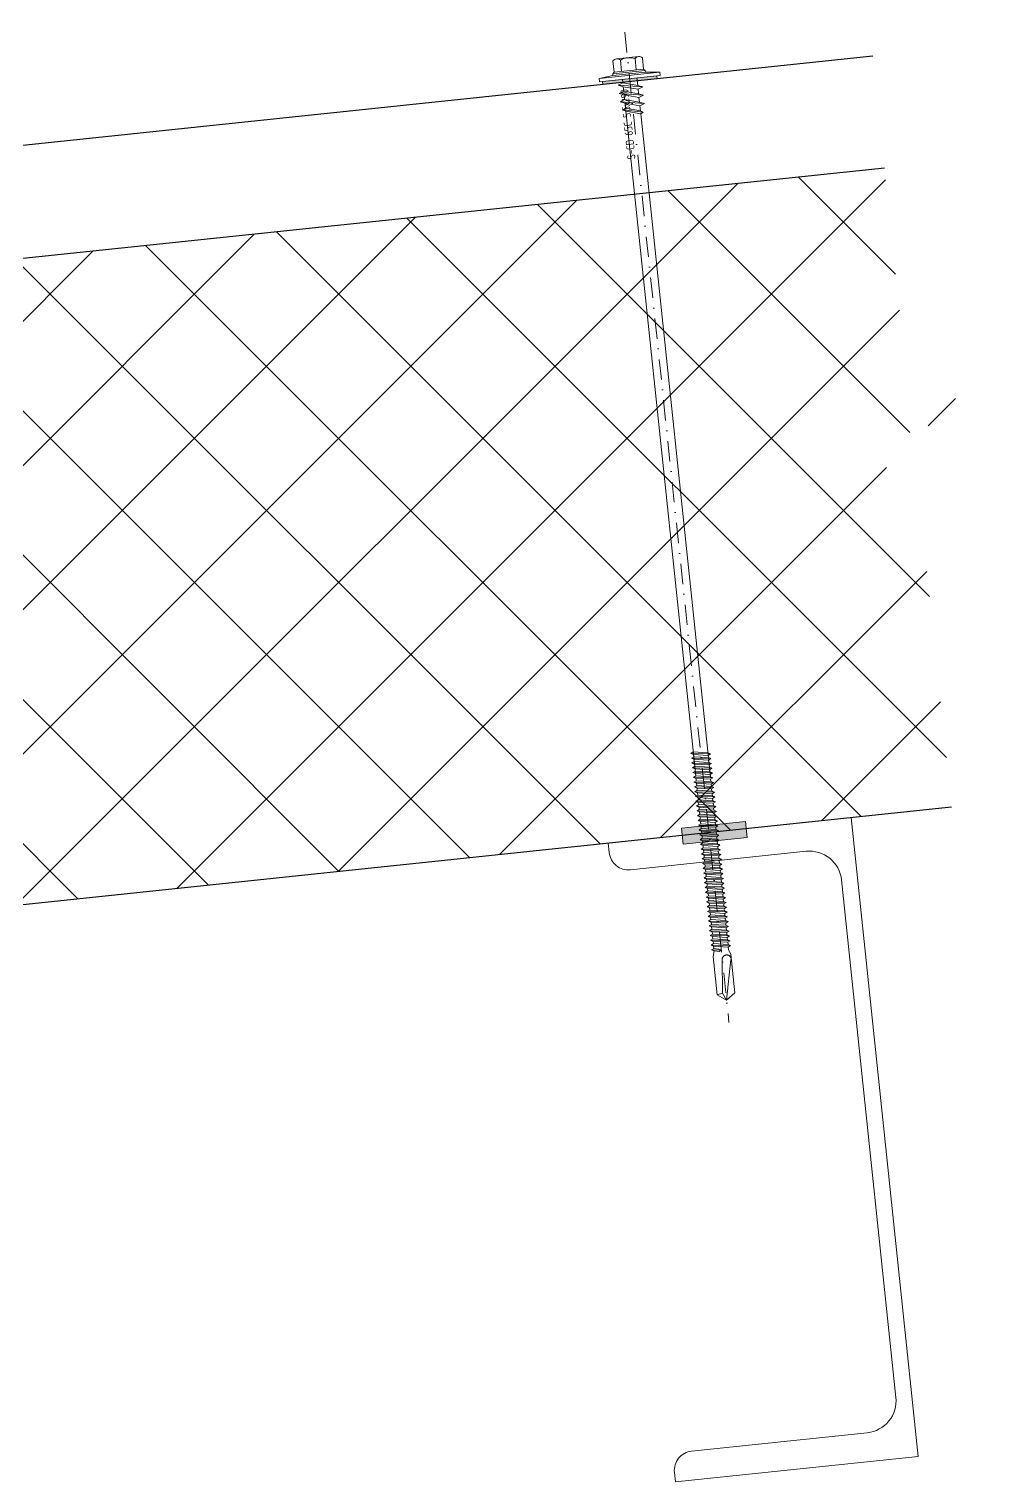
# Model space of a CAD drawing. Header units: millimetres. Extents: x -351329 to 406471, y -253833 to 111767.
# Drawn here: x -233454.6 to -233155.5, y -188642.2 to -188189.8 of the extents above; entities that cross this region are included whole.
import ezdxf

# ---------------------------------------------------------------- set-up
doc = ezdxf.new("R2010")
doc.units = ezdxf.units.MM
doc.linetypes.add('DASHDOT', pattern=[25.4, 12.7, -6.35, 0, -6.35])
for name, color, linetype, lineweight in [('_Саморез', 12, 'Continuous', 9), ('_Сендвичи', 230, 'Continuous', 30), ('выноска', 7, 'Continuous', 13), ('тонкие', 221, 'Continuous', 13)]:
    doc.layers.add(name, color=color, linetype=linetype, lineweight=lineweight)
doc.styles.add('GOST 2.304', font='CS_Gost2304.shx')
doc.dimstyles.new('SPDS', dxfattribs={"dimscale": 100, "dimtxt": 2.5, "dimasz": 2.5, "dimexe": 1.25, "dimexo": 0.625, "dimtad": 1, "dimdec": 0, "dimrnd": 0.001, "dimtxsty": 'GOST 2.304', "dimblk": 'OBLIQUE', "dimcen": 2.5, "dimdle": 2, "dimadec": 0, "dimazin": 2, "dimtfac": 0.75, "dimtdec": 0, "dimtmove": 1, "dimatfit": 3, "dimfxl": 1, "dimtolj": 1, "dimarcsym": 0})

# ---------------------------------------------------------------- blocks, each defined once
blk = doc.blocks.new('*D882')
at = {"layer": 'Defpoints', "color": 0, "transparency": 16777216}
for p in [(0, 2.5), (0, -287.5), (0, -287.5)]:
    blk.add_point(p, dxfattribs=at)
at = {"layer": 'Defpoints', "color": 0, "transparency": 16777216, "insert": (-2.04, -13.1), "char_height": 2.5, "attachment_point": 5, "rotation": 90, "style": 'GOST 2.304'}
blk.add_mtext('\\A1;S-CD 65C 5.5х290', dxfattribs=at)
blk = doc.blocks.new('_Oblique')
at = {"layer": 'выноска', "color": 0, "lineweight": -2}
blk.add_line((-0.5, -0.5), (0.5, 0.5), dxfattribs=at)
blk = doc.blocks.new('*U881')
at = {"layer": '_Саморез'}
h = blk.add_hatch(color=256, dxfattribs=at)
h.paths.add_polyline_path([(8.5, 0), (8.5, 1), (0, 1), (0, 0)])
h.paths.add_polyline_path([(-8.5, 1), (-8.5, 0), (0, 0), (0, 1)])
for p, q in [((3.75, -2), (-3.75, -0.7)), ((3.75, -4.6), (-3.75, -3.3)), ((3.75, -7.2), (-3.75, -5.9)), ((3.05, -9.8), (-3.05, -8.5)), ((3, -210.7), (-3, -209.95)), ((3, -212.2), (-3, -211.45)), ((3, -213.7), (-3, -212.95)), ((3, -215.2), (-3, -214.45)), ((3, -216.7), (-3, -215.95)), ((3, -218.2), (-3, -217.45)), ((3, -219.7), (-3, -218.95)), ((3, -221.2), (-3, -220.45)), ((3, -222.7), (-3, -221.95)), ((3, -224.2), (-3, -223.45)), ((3, -225.7), (-3, -224.95)), ((3, -227.2), (-3, -226.45)), ((3, -228.7), (-3, -227.95)), ((3, -230.2), (-3, -229.45)), ((3, -231.7), (-3, -230.95)), ((3, -233.2), (-3, -232.45)), ((3, -234.7), (-3, -233.95)), ((3, -236.2), (-3, -235.45)), ((3, -237.7), (-3, -236.95)), ((3, -239.2), (-3, -238.45)), ((3, -240.7), (-3, -239.95)), ((3, -242.2), (-3, -241.45)), ((3, -243.7), (-3, -242.95)), ((3, -245.2), (-3, -244.45)), ((3, -246.7), (-3, -245.95)), ((3, -248.2), (-3, -247.45)), ((3, -249.7), (-3, -248.95)), ((3, -251.2), (-3, -250.45)), ((3, -252.7), (-3, -251.95)), ((3, -254.2), (-3, -253.45)), ((3, -255.7), (-3, -254.95)), ((3, -257.2), (-3, -256.45)), ((3, -258.7), (-3, -257.95)), ((3, -260.2), (-3, -259.45)), ((3, -261.7), (-3, -260.95)), ((3, -263.2), (-3, -262.45)), ((3, -264.7), (-3, -263.95)), ((3, -266.2), (-3, -265.45)), ((3, -267.7), (-3, -266.95)), ((3, -269.2), (-3, -268.45)), ((3, -270.7), (-3, -269.95)), ((0, -271.825), (-3, -271.45))]:
    blk.add_line(p, q, dxfattribs=at)
at = {"layer": '_Саморез', "linetype": 'DASHDOT', "ltscale": 0.5}
blk.add_lwpolyline([(0, 15.5), (0, -294.5)], dxfattribs=at)
at = {"layer": '_Саморез'}
for points in [[(-4.6, 3.5), (-4.6, 7)], [(-3.45, 7.5), (3.45, 7.5)], [(-2.3, 3.5), (-2.3, 7)], [(2.3, 3.5), (2.3, 7)], [(4.6, 7), (4.6, 3.5)], [(9.5, 2), (5.1, 2.5), (-5.1, 2.5), (-9.5, 2), (9.5, 2)], [(9.5, 1), (-9.5, 1), (-9.5, 2), (9.5, 2), (9.5, 1)], [(5.1, 3), (4.6, 3.5), (-4.6, 3.5), (-5.1, 3), (5.1, 3)], [(5.1, 2.5), (5.1, 3), (-5.1, 3), (-5.1, 2.5), (5.1, 2.5)], [(-2.25, 1), (-2.25, -0.1)], [(2.25, 1), (2.25, -1.4)], [(-2.25, -1.3), (-2.25, -2.7)], [(-2.25, -3.9), (-2.25, -5.3)], [(2.25, -2.6), (2.25, -4)], [(-2.25, -6.5), (-2.25, -8)], [(-2.25, -9), (-2.25, -217.05)], [(2.25, -5.2), (2.25, -6.6)], [(2.25, -7.8), (2.25, -9.3)], [(2.25, -10.3), (2.25, -217.8)], [(-2.25, -210.35), (-2.25, -211.05)], [(-2.25, -211.85), (-2.25, -212.55)], [(2.25, -211.1), (2.25, -211.8)], [(-2.25, -213.35), (-2.25, -214.05)], [(-2.25, -214.85), (-2.25, -215.55)], [(-2.25, -216.35), (-2.25, -217.05)], [(2.25, -212.6), (2.25, -213.3)], [(2.25, -214.1), (2.25, -214.8)], [(2.25, -215.6), (2.25, -216.3)], [(2.25, -217.1), (2.25, -217.8)], [(-2.25, -217.85), (-2.25, -218.55)], [(-2.25, -219.35), (-2.25, -220.05)], [(-2.25, -220.85), (-2.25, -221.55)], [(2.25, -218.6), (2.25, -219.3)], [(2.25, -220.1), (2.25, -220.8)], [(2.25, -221.6), (2.25, -222.3)], [(-2.25, -222.35), (-2.25, -223.05)], [(-2.25, -223.85), (-2.25, -224.55)], [(-2.25, -225.35), (-2.25, -226.05)], [(2.25, -223.1), (2.25, -223.8)], [(2.25, -224.6), (2.25, -225.3)], [(2.25, -226.1), (2.25, -226.8)], [(-2.25, -226.85), (-2.25, -227.55)], [(-2.25, -228.35), (-2.25, -229.05)], [(-2.25, -229.85), (-2.25, -230.55)], [(2.25, -227.6), (2.25, -228.3)], [(2.25, -229.1), (2.25, -229.8)], [(2.25, -230.6), (2.25, -231.3)], [(-2.25, -231.35), (-2.25, -232.05)], [(-2.25, -232.85), (-2.25, -233.55)], [(-2.25, -234.35), (-2.25, -235.05)], [(2.25, -232.1), (2.25, -232.8)], [(2.25, -233.6), (2.25, -234.3)], [(2.25, -235.1), (2.25, -235.8)], [(-2.25, -235.85), (-2.25, -236.55)], [(-2.25, -237.35), (-2.25, -238.05)], [(-2.25, -238.85), (-2.25, -239.55)], [(2.25, -236.6), (2.25, -237.3)], [(2.25, -238.1), (2.25, -238.8)], [(2.25, -239.6), (2.25, -240.3)], [(-2.25, -240.35), (-2.25, -241.05)], [(-2.25, -241.85), (-2.25, -242.55)], [(-2.25, -243.35), (-2.25, -244.05)], [(2.25, -241.1), (2.25, -241.8)], [(2.25, -242.6), (2.25, -243.3)], [(2.25, -244.1), (2.25, -244.8)], [(-2.25, -244.85), (-2.25, -245.55)], [(-2.25, -246.35), (-2.25, -247.05)], [(-2.25, -247.85), (-2.25, -248.55)], [(2.25, -245.6), (2.25, -246.3)], [(2.25, -247.1), (2.25, -247.8)], [(2.25, -248.6), (2.25, -249.3)], [(-2.25, -249.35), (-2.25, -250.05)], [(-2.25, -250.85), (-2.25, -251.55)], [(-2.25, -252.35), (-2.25, -253.05)], [(2.25, -250.1), (2.25, -250.8)], [(2.25, -251.6), (2.25, -252.3)], [(2.25, -253.1), (2.25, -253.8)], [(-2.25, -253.85), (-2.25, -254.55)], [(-2.25, -255.35), (-2.25, -256.05)], [(-2.25, -256.85), (-2.25, -257.55)], [(2.25, -254.6), (2.25, -255.3)], [(2.25, -256.1), (2.25, -256.8)], [(2.25, -257.6), (2.25, -258.3)], [(-2.25, -258.35), (-2.25, -259.05)], [(-2.25, -259.85), (-2.25, -260.55)], [(-2.25, -261.35), (-2.25, -262.05)], [(2.25, -259.1), (2.25, -259.8)], [(2.25, -260.6), (2.25, -261.3)], [(2.25, -262.1), (2.25, -262.8)], [(-2.25, -262.85), (-2.25, -263.55)], [(-2.25, -264.35), (-2.25, -265.05)], [(-2.25, -265.85), (-2.25, -266.55)], [(2.25, -263.6), (2.25, -264.3)], [(2.25, -265.1), (2.25, -265.8)], [(2.25, -266.6), (2.25, -267.3)], [(-2.25, -267.35), (-2.25, -268.05)], [(-2.25, -268.85), (-2.25, -269.55)], [(-2.25, -270.35), (-2.25, -271.05)], [(2.25, -268.1), (2.25, -268.8)], [(2.25, -269.6), (2.25, -270.3)], [(2.25, -271.1), (2.25, -271.85)], [(-2.75, -273.5), (-2.25, -271.85)], [(2.75, -273.5), (2.25, -271.85)], [(0, -287.5), (-2.75, -285.5)], [(0, -287.5), (2.75, -285.5)]]:
    blk.add_lwpolyline(points, dxfattribs=at)
for points in [[(8.5, 0), (-8.5, 0), (-8.5, 1), (8.5, 1)], [(-2.25, -0.1), (2.25, -1.4), (3.75, -2), (2.25, -2.6), (-2.25, -1.3), (-3.75, -0.7)], [(-2.25, -2.7), (2.25, -4), (3.75, -4.6), (2.25, -5.2), (-2.25, -3.9), (-3.75, -3.3)], [(-2.25, -5.3), (2.25, -6.6), (3.75, -7.2), (2.25, -7.8), (-2.25, -6.5), (-3.75, -5.9)], [(-2.25, -8), (2.25, -9.3), (3.05, -9.8), (2.25, -10.3), (-2.25, -9), (-3.05, -8.5)], [(-2.25, -209.55), (2.25, -210.3), (3, -210.7), (2.25, -211.1), (-2.25, -210.35), (-3, -209.95)], [(-2.25, -211.05), (2.25, -211.8), (3, -212.2), (2.25, -212.6), (-2.25, -211.85), (-3, -211.45)], [(-2.25, -212.55), (2.25, -213.3), (3, -213.7), (2.25, -214.1), (-2.25, -213.35), (-3, -212.95)], [(-2.25, -214.05), (2.25, -214.8), (3, -215.2), (2.25, -215.6), (-2.25, -214.85), (-3, -214.45)], [(-2.25, -215.55), (2.25, -216.3), (3, -216.7), (2.25, -217.1), (-2.25, -216.35), (-3, -215.95)], [(-2.25, -217.05), (2.25, -217.8), (3, -218.2), (2.25, -218.6), (-2.25, -217.85), (-3, -217.45)], [(-2.25, -218.55), (2.25, -219.3), (3, -219.7), (2.25, -220.1), (-2.25, -219.35), (-3, -218.95)], [(-2.25, -220.05), (2.25, -220.8), (3, -221.2), (2.25, -221.6), (-2.25, -220.85), (-3, -220.45)], [(-2.25, -221.55), (2.25, -222.3), (3, -222.7), (2.25, -223.1), (-2.25, -222.35), (-3, -221.95)], [(-2.25, -223.05), (2.25, -223.8), (3, -224.2), (2.25, -224.6), (-2.25, -223.85), (-3, -223.45)], [(-2.25, -224.55), (2.25, -225.3), (3, -225.7), (2.25, -226.1), (-2.25, -225.35), (-3, -224.95)], [(-2.25, -226.05), (2.25, -226.8), (3, -227.2), (2.25, -227.6), (-2.25, -226.85), (-3, -226.45)], [(-2.25, -227.55), (2.25, -228.3), (3, -228.7), (2.25, -229.1), (-2.25, -228.35), (-3, -227.95)], [(-2.25, -229.05), (2.25, -229.8), (3, -230.2), (2.25, -230.6), (-2.25, -229.85), (-3, -229.45)], [(-2.25, -230.55), (2.25, -231.3), (3, -231.7), (2.25, -232.1), (-2.25, -231.35), (-3, -230.95)], [(-2.25, -232.05), (2.25, -232.8), (3, -233.2), (2.25, -233.6), (-2.25, -232.85), (-3, -232.45)], [(-2.25, -233.55), (2.25, -234.3), (3, -234.7), (2.25, -235.1), (-2.25, -234.35), (-3, -233.95)], [(-2.25, -235.05), (2.25, -235.8), (3, -236.2), (2.25, -236.6), (-2.25, -235.85), (-3, -235.45)], [(-2.25, -236.55), (2.25, -237.3), (3, -237.7), (2.25, -238.1), (-2.25, -237.35), (-3, -236.95)], [(-2.25, -238.05), (2.25, -238.8), (3, -239.2), (2.25, -239.6), (-2.25, -238.85), (-3, -238.45)], [(-2.25, -239.55), (2.25, -240.3), (3, -240.7), (2.25, -241.1), (-2.25, -240.35), (-3, -239.95)], [(-2.25, -241.05), (2.25, -241.8), (3, -242.2), (2.25, -242.6), (-2.25, -241.85), (-3, -241.45)], [(-2.25, -242.55), (2.25, -243.3), (3, -243.7), (2.25, -244.1), (-2.25, -243.35), (-3, -242.95)], [(-2.25, -244.05), (2.25, -244.8), (3, -245.2), (2.25, -245.6), (-2.25, -244.85), (-3, -244.45)], [(-2.25, -245.55), (2.25, -246.3), (3, -246.7), (2.25, -247.1), (-2.25, -246.35), (-3, -245.95)], [(-2.25, -247.05), (2.25, -247.8), (3, -248.2), (2.25, -248.6), (-2.25, -247.85), (-3, -247.45)], [(-2.25, -248.55), (2.25, -249.3), (3, -249.7), (2.25, -250.1), (-2.25, -249.35), (-3, -248.95)], [(-2.25, -250.05), (2.25, -250.8), (3, -251.2), (2.25, -251.6), (-2.25, -250.85), (-3, -250.45)], [(-2.25, -251.55), (2.25, -252.3), (3, -252.7), (2.25, -253.1), (-2.25, -252.35), (-3, -251.95)], [(-2.25, -253.05), (2.25, -253.8), (3, -254.2), (2.25, -254.6), (-2.25, -253.85), (-3, -253.45)], [(-2.25, -254.55), (2.25, -255.3), (3, -255.7), (2.25, -256.1), (-2.25, -255.35), (-3, -254.95)], [(-2.25, -256.05), (2.25, -256.8), (3, -257.2), (2.25, -257.6), (-2.25, -256.85), (-3, -256.45)], [(-2.25, -257.55), (2.25, -258.3), (3, -258.7), (2.25, -259.1), (-2.25, -258.35), (-3, -257.95)], [(-2.25, -259.05), (2.25, -259.8), (3, -260.2), (2.25, -260.6), (-2.25, -259.85), (-3, -259.45)], [(-2.25, -260.55), (2.25, -261.3), (3, -261.7), (2.25, -262.1), (-2.25, -261.35), (-3, -260.95)], [(-2.25, -262.05), (2.25, -262.8), (3, -263.2), (2.25, -263.6), (-2.25, -262.85), (-3, -262.45)], [(-2.25, -263.55), (2.25, -264.3), (3, -264.7), (2.25, -265.1), (-2.25, -264.35), (-3, -263.95)], [(-2.25, -265.05), (2.25, -265.8), (3, -266.2), (2.25, -266.6), (-2.25, -265.85), (-3, -265.45)], [(-2.25, -266.55), (2.25, -267.3), (3, -267.7), (2.25, -268.1), (-2.25, -267.35), (-3, -266.95)], [(-2.25, -268.05), (2.25, -268.8), (3, -269.2), (2.25, -269.6), (-2.25, -268.85), (-3, -268.45)], [(-2.25, -269.55), (2.25, -270.3), (3, -270.7), (2.25, -271.1), (-2.25, -270.35), (-3, -269.95)], [(-2.25, -271.05), (-0.75, -271.425), (0, -271.825), (-0.75, -272.225), (-2.25, -271.85), (-3, -271.45)]]:
    blk.add_lwpolyline(points, close=True, dxfattribs=at)
at = {"layer": '_Саморез', "linetype": 'DASHDOT'}
for points in [[(-2.75, -285.5), (-2.75, -273.5)], [(-1, -285.2), (0, -274.5)], [(0, -287.5), (2.75, -274.5)], [(2.75, -285.5), (2.75, -273.5)], [(-2.75, -285.5), (-1, -285.2)], [(-1, -285.2), (0, -287.5)]]:
    blk.add_lwpolyline(points, dxfattribs=at)
at = {"layer": '_Саморез'}
for centre, radius, start, end in [((-3.45, 5.927), 1.573, 43.00287, 136.99713), ((0, 1.96), 5.54, 65.47045, 114.52955), ((3.45, 5.927), 1.573, 43.00287, 136.99713)]:
    blk.add_arc(centre, radius, start, end, dxfattribs=at)
at = {"layer": '_Саморез', "linetype": 'DASHDOT'}
blk.add_arc((1.375, -274.945), 1.445, 17.94525, 162.05475, dxfattribs=at)
at = {"layer": 'Defpoints', "color": 1}
dim = blk.add_linear_dim(base=(0, -287.5), p1=(0, 2.5), p2=(0, -287.5), angle=270, text='S-CD 65C 5.5х<>', dimstyle='SPDS', override={"dimscale": 1, "dimdec": 2, "dimlfac": 1, "dimtxsty": 'GOST 2.304', "dimse1": 1, "dimse2": 1, "dimsd1": 1, "dimsd2": 1, "dimtdec": 2, "dimtolj": 1}, dxfattribs=at)
dim.commit()
dim.dimension.update_dxf_attribs({"geometry": '*D882', "text_midpoint": (0, -13.1), "dimtype": 160})

msp = doc.modelspace()

# ---------------------------------------------------------------- hatches: boundary and pattern name
at = {"layer": 'тонкие', "ltscale": 10}
h = msp.add_hatch(dxfattribs=at)
h.set_pattern_fill('ANSI37', color=256, scale=10, angle=-90)
h.set_pattern_definition([(315, (-258121.34, -156953.726), (22.45064, 22.45064), []), (45, (-258121.34, -156953.726), (-22.45064, 22.45064), [])])
h.paths.add_polyline_path([(-233893.53, -188307.24), (-233872.62, -188506.14), (-233167.46, -188432.02), (-233178.44, -188327.6), (-233203.95, -188324), (-233155.53, -188306.34), (-233181.05, -188302.74), (-233188.37, -188233.12)])
h = msp.add_hatch(color=256, dxfattribs=at)
h.dxf.hatch_style = 1
h.paths.add_polyline_path([(-233251.49, -188438.6), (-233250.97, -188443.57), (-233231.07, -188441.48), (-233231.6, -188436.51)])

# ---------------------------------------------------------------- linework, layer by layer
at = {"layer": '_Сендвичи', "ltscale": 10}
for p, q in [((-233192.02, -188198.31), (-233996.64, -188282.88)), ((-233188.37, -188233.12), (-233992.98, -188317.69)), ((-233872.62, -188506.14), (-233167.46, -188432.02))]:
    msp.add_line(p, q, dxfattribs=at)
at = {"layer": 'тонкие', "ltscale": 100}
msp.add_lwpolyline([(-233248.4, -188632.58), (-233193.7, -188626.83, 0.414214), (-233184.8, -188615.84), (-233201.73, -188454.73, 0.414214), (-233212.72, -188445.83), (-233267.42, -188451.58, -0.414214), (-233274.01, -188446.24), (-233274.33, -188443.26), (-233198.74, -188435.31), (-233177.84, -188634.22), (-233253.42, -188642.16), (-233253.73, -188639.18, -0.414214)], format="xyb", close=True, dxfattribs=at)
at = {"layer": 'тонкие', "ltscale": 10}
msp.add_lwpolyline([(-233250.97, -188443.57), (-233231.07, -188441.48), (-233231.6, -188436.51), (-233251.49, -188438.6)], close=True, dxfattribs=at)

# ---------------------------------------------------------------- block references
at = {"layer": '_Сендвичи', "ltscale": 10, "rotation": 6}
msp.add_blockref('*U881', (-233267.55, -188206.25), dxfattribs=at)

doc.saveas('drawing.dxf')
